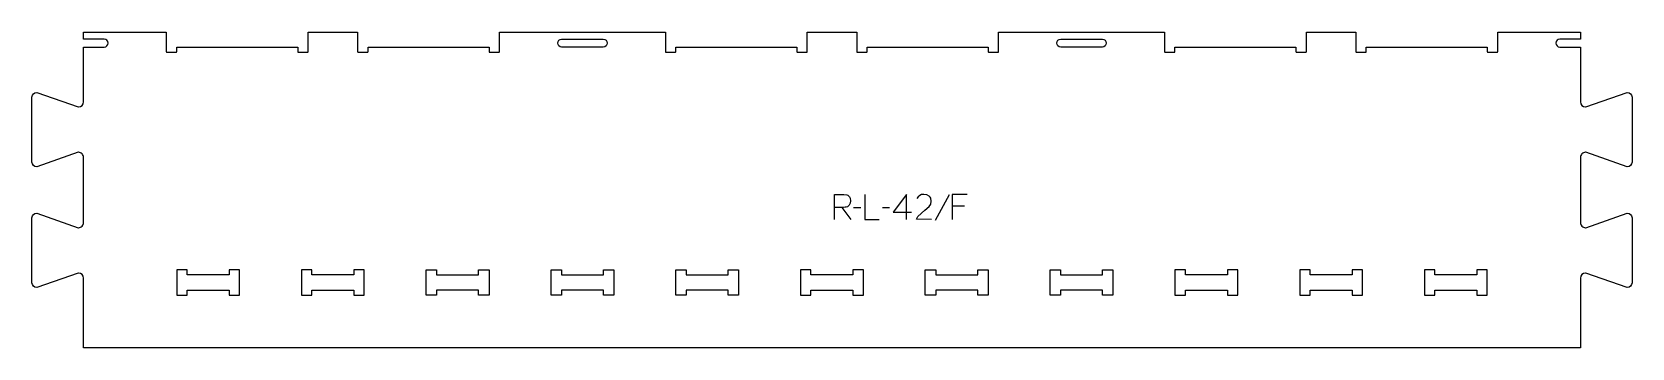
# Model space of a CAD drawing. Header units: millimetres. Extents: x -962 to 962, y -184 to 195.
import ezdxf

# ---------------------------------------------------------------- set-up
doc = ezdxf.new("R2010")
doc.units = ezdxf.units.MM
for name, color, linetype, true_color in [('1_ANYTOOL_1MMDEEP_LABELS_S', 2, 'Continuous', 0xffff00), ('3_ANYTOOL_CUTTHROUGH_INSID', 4, 'Continuous', 0x00ffff), ('4_ANYTOOL_CUTTHROUGH_OUTSI', 5, 'Continuous', 0x0000ff)]:
    doc.layers.add(name, color=color, linetype=linetype, true_color=true_color)

msp = doc.modelspace()

# ---------------------------------------------------------------- linework, layer by layer
at = {"layer": '1_ANYTOOL_1MMDEEP_LABELS_S'}
for p, q in [((12, -15.6), (22.5, -30)), ((34.5, -16.1), (25.7, -16.2)), ((69.3, -16.1), (60.6, -16.2)), ((141, -0.5), (123.9, -31.2)), ((159.1, -14), (144.6, -14)), ((73.6, -21.3), (95.4, -21.3))]:
    msp.add_line(p, q, dxfattribs=at)
for points in [[(3, -30), (3, 0), (14.4, 0), (17.8, -0.5), (19.2, -1.1), (20.3, -2), (21.2, -3.1), (21.8, -4.4), (22.3, -7.8), (21.9, -10.6), (20.5, -13), (19.6, -14.1), (18.5, -14.8), (17.2, -15.3), (15.8, -15.5), (14, -15.6), (12, -15.6), (3, -15.6)], [(39.6, 0), (39.6, -30), (56.7, -30)], [(89.6, -30), (89.7, 0), (73.6, -21.3)], [(119.8, -30), (101.5, -29.9), (103.1, -26.5), (111.6, -19.1), (117, -14.4), (118.8, -11.6), (119.4, -8.2), (118.7, -4.7), (117.9, -3.3), (116.8, -2.1), (114, -0.5), (110.4, 0), (107.7, -0.3), (105.4, -1.3), (103.5, -2.9), (102, -5.1)], [(162.3, 0), (144.6, 0), (144.6, -30)]]:
    msp.add_lwpolyline(points, dxfattribs=at)
at = {"layer": '3_ANYTOOL_CUTTHROUGH_INSID'}
for points in [[(-275, 186.5, -1), (-275, 177), (-325, 177, -1), (-325, 186.5)], [(325, 186.5, -1), (325, 177), (275, 177, -1), (275, 186.5)]]:
    msp.add_lwpolyline(points, format="xyb", close=True, dxfattribs=at)
for points in [[(-775.3, -96.5), (-775.3, -90.5), (-787.8, -90.5), (-787.8, -121), (-775.3, -121), (-775.3, -115), (-724.8, -115), (-724.8, -121), (-712.3, -121), (-712.3, -90.5), (-724.8, -90.5), (-724.8, -96.5)], [(-625.3, -96.5), (-625.3, -90.5), (-637.8, -90.5), (-637.8, -121), (-625.3, -121), (-625.3, -115), (-574.8, -115), (-574.8, -121), (-562.3, -121), (-562.3, -90.5), (-574.8, -90.5), (-574.8, -96.5)], [(-475.3, -115), (-475.3, -121), (-487.8, -121), (-487.8, -90.5), (-475.3, -90.5), (-475.3, -96.5), (-424.8, -96.5), (-424.8, -90.5), (-412.3, -90.5), (-412.3, -121), (-424.8, -121), (-424.8, -115)], [(-325.3, -96.5), (-274.8, -96.5), (-274.8, -90.5), (-262.3, -90.5), (-262.3, -121), (-274.8, -121), (-274.8, -115), (-325.3, -115), (-325.3, -121), (-337.8, -121), (-337.8, -90.5), (-325.3, -90.5)], [(-124.8, -96.5), (-124.8, -90.5), (-112.3, -90.5), (-112.3, -121), (-124.8, -121), (-124.8, -115), (-175.3, -115), (-175.3, -121), (-187.8, -121), (-187.8, -90.5), (-175.3, -90.5), (-175.3, -96.5)], [(-25.3, -96.5), (-25.3, -90.5), (-37.8, -90.5), (-37.8, -121), (-25.3, -121), (-25.3, -115), (25.2, -115), (25.2, -121), (37.7, -121), (37.7, -90.5), (25.2, -90.5), (25.2, -96.5)], [(124.7, -115), (124.7, -121), (112.2, -121), (112.2, -90.5), (124.7, -90.5), (124.7, -96.5), (175.3, -96.5), (175.3, -90.5), (187.8, -90.5), (187.8, -121), (175.3, -121), (175.3, -115)], [(274.8, -96.5), (325.3, -96.5), (325.3, -90.5), (337.8, -90.5), (337.8, -121), (325.3, -121), (325.3, -115), (274.8, -115), (274.8, -121), (262.3, -121), (262.3, -90.5), (274.8, -90.5)], [(475.3, -115), (475.3, -121), (487.8, -121), (487.8, -90.5), (475.3, -90.5), (475.3, -96.5), (424.8, -96.5), (424.8, -90.5), (412.3, -90.5), (412.3, -121), (424.8, -121), (424.8, -115)], [(574.8, -96.5), (574.8, -90.5), (562.3, -90.5), (562.3, -121), (574.8, -121), (574.8, -115), (625.3, -115), (625.3, -121), (637.8, -121), (637.8, -90.5), (625.3, -90.5), (625.3, -96.5)], [(775.3, -115), (775.3, -121), (787.8, -121), (787.8, -90.5), (775.3, -90.5), (775.3, -96.5), (724.8, -96.5), (724.8, -90.5), (712.3, -90.5), (712.3, -121), (724.8, -121), (724.8, -115)]]:
    msp.add_lwpolyline(points, close=True, dxfattribs=at)
at = {"layer": '4_ANYTOOL_CUTTHROUGH_OUTSI'}
msp.add_lwpolyline([(-875, 186.5), (-899.8, 186.5), (-899.8, 195), (-800.3, 195), (-800.3, 171.3, 0.414214), (-800, 171), (-788, 171, 0.414214), (-787.8, 171.3), (-787.8, 177), (-642.3, 177), (-642.3, 171.3, 0.414214), (-642, 171), (-630, 171, 0.414214), (-629.8, 171.3), (-629.8, 195), (-570.3, 195), (-570.3, 171.3, 0.414214), (-570, 171), (-558, 171, 0.414214), (-557.8, 171.3), (-557.8, 177), (-412.3, 177), (-412.3, 171.3, 0.414214), (-412, 171), (-400, 171, 0.414214), (-399.8, 171.3), (-399.8, 195), (-200.3, 195), (-200.3, 171.3, 0.414214), (-200, 171), (-188, 171, 0.414214), (-187.8, 171.3), (-187.8, 177), (-42.3, 177), (-42.3, 171.3, 0.414214), (-42, 171), (-30, 171, 0.414214), (-29.8, 171.3), (-29.8, 195), (29.7, 195), (29.7, 171.3, 0.414214), (30, 171), (42, 171, 0.414214), (42.2, 171.3), (42.2, 177), (187.8, 177), (187.8, 171.3, 0.414214), (188, 171), (200, 171, 0.414214), (200.3, 171.3), (200.3, 195), (399.8, 195), (399.8, 171.3, 0.414214), (400, 171), (412, 171, 0.414214), (412.3, 171.3), (412.3, 177), (557.8, 177), (557.8, 171.3, 0.414214), (558, 171), (570, 171, 0.414214), (570.3, 171.3), (570.3, 195), (629.8, 195), (629.8, 171.3, 0.414214), (630, 171), (642, 171, 0.414214), (642.3, 171.3), (642.3, 177), (787.8, 177), (787.8, 171.3, 0.414214), (788, 171), (800, 171, 0.414214), (800.3, 171.3), (800.3, 195), (899.8, 195), (899.8, 186.5), (875, 186.5, 1), (875, 177), (899.8, 177), (899.8, 111.2, 0.411451), (906, 105), (906.1, 105), (956, 122.5, -0.412073), (961.8, 116.8), (961.8, 38.8, -0.412073), (956, 33), (906.1, 50.5), (906, 50.5, 0.414214), (899.8, 44.3), (899.8, -33.7, 0.414214), (906, -40), (906.1, -40), (956, -22.5, -0.412073), (961.8, -28.2), (961.8, -106.2, -0.412073), (956, -112), (906.1, -94.5), (906, -94.5, 0.411451), (899.8, -100.7), (899.8, -184.5), (-899.8, -184.5), (-899.8, -100.7, 0.411451), (-906, -94.5), (-906.1, -94.5), (-956, -112, -0.412073), (-961.8, -106.2), (-961.8, -28.2, -0.412073), (-956, -22.5), (-906.1, -40), (-906, -40, 0.414214), (-899.8, -33.7), (-899.8, 44.3, 0.414214), (-906, 50.5), (-906.1, 50.5), (-956, 33, -0.412073), (-961.8, 38.8), (-961.8, 116.8, -0.412073), (-956, 122.5), (-906.1, 105), (-906, 105, 0.411451), (-899.8, 111.2), (-899.8, 177), (-875, 177, 1)], format="xyb", close=True, dxfattribs=at)

doc.saveas('drawing.dxf')
